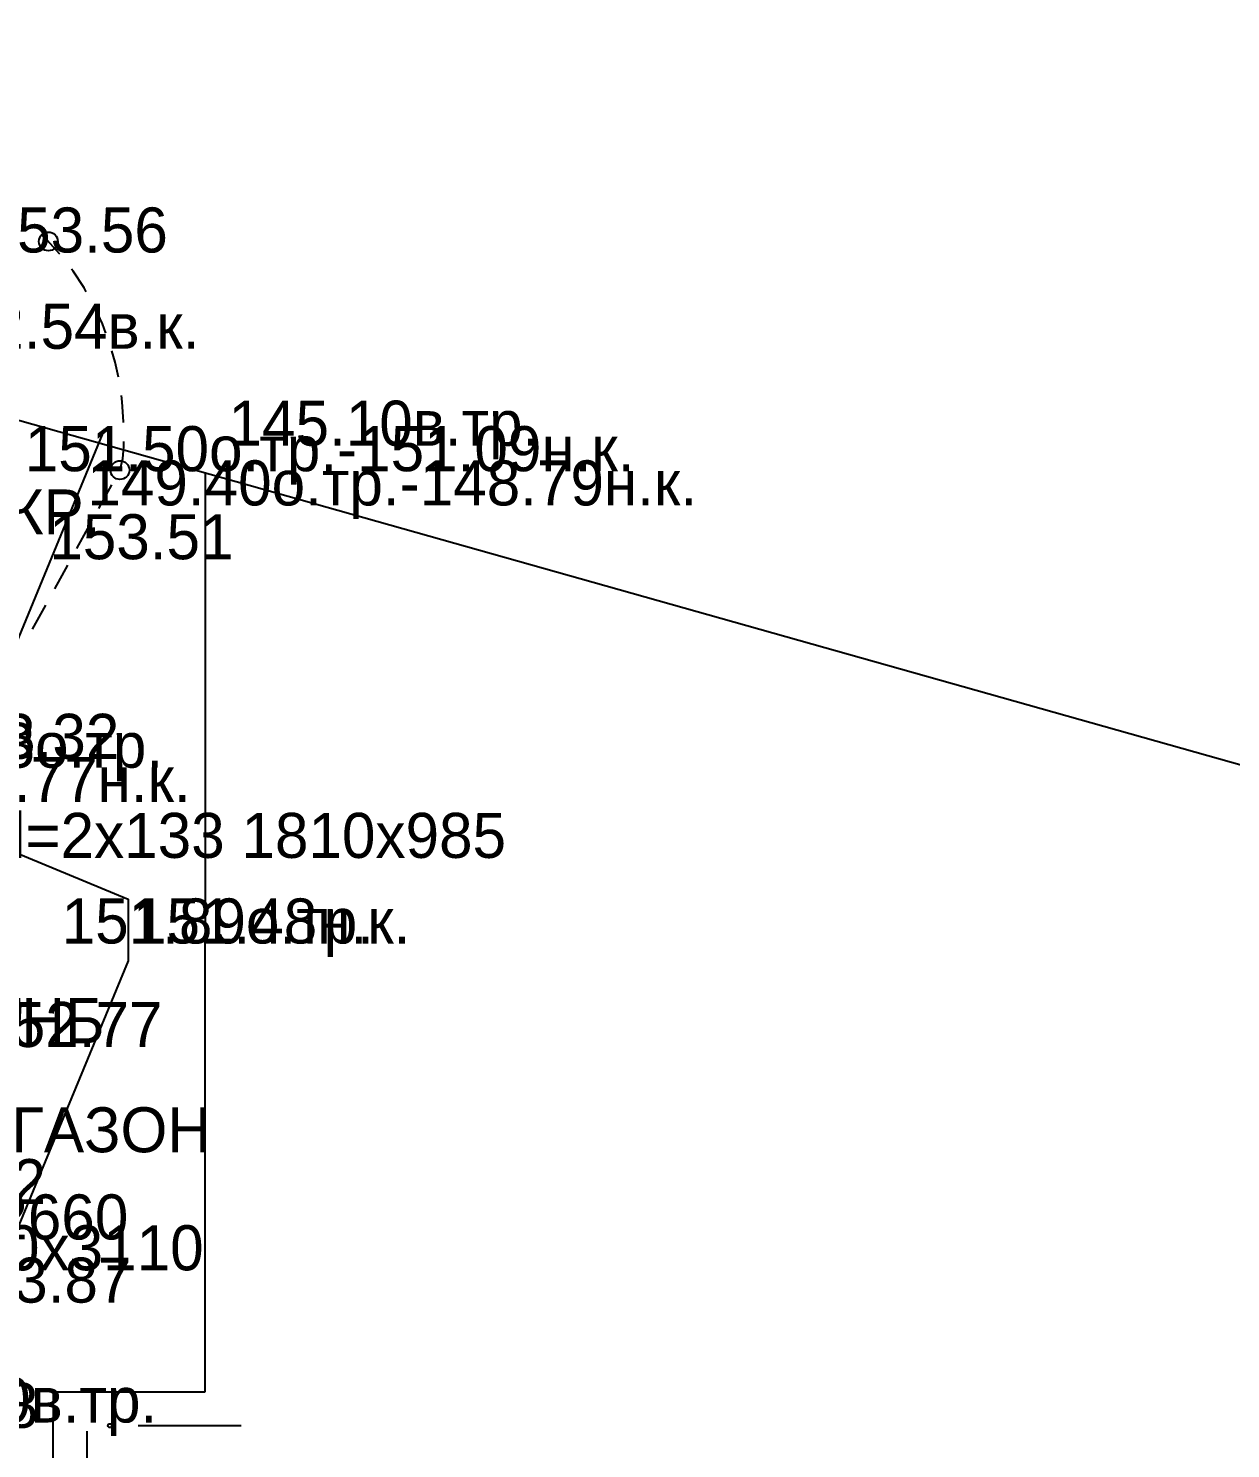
# Model space of a CAD drawing. Header units: metres. Extents: x -2743 to 126, y 13412 to 13916.
# Drawn here: x -1785.64 to -1753.61, y 13646.49 to 13684.32 of the extents above; entities that cross this region are included whole.
import ezdxf

# ---------------------------------------------------------------- set-up
doc = ezdxf.new("R2010")
doc.units = ezdxf.units.M
for name, color, linetype in [('output[1-12]_3_ДЖКХ-24_03233up$0$Кабель электрический', 7, 'Continuous'), ('output[1-12]_3_ДЖКХ-24_03233up$0$Теплосеть', 7, 'Continuous'), ('output[19-22]_3_ДЖКХ-25_01840tp$0$Горизонтали', 7, 'Continuous'), ('output[19-22]_3_ДЖКХ-25_01840tp$0$Граница площадки', 7, 'Continuous'), ('output[19-22]_3_ДЖКХ-25_01840tp$0$Леса и газоны', 7, 'Continuous'), ('output[19-22]_3_ДЖКХ-25_01840up$0$Кабели', 7, 'Continuous'), ('output[19-22]_3_ДЖКХ-25_01840up$0$Подземные коммуникации', 7, 'Continuous'), ('output[19-22]_3_ДЖКХ-25_01840up$0$Теплосеть', 7, 'Continuous'), ('output[19-22]_brd$0$Граница заказа', 7, 'Continuous')]:
    doc.layers.add(name, color=color, linetype=linetype)

msp = doc.modelspace()

# ---------------------------------------------------------------- linework, layer by layer
at = {"layer": 'output[19-22]_3_ДЖКХ-25_01840tp$0$Горизонтали'}
for centre in [(-1785.103, 13678.644), (-1783.196, 13672.553)]:
    msp.add_circle(centre, 0.25, dxfattribs=at)
at = {"layer": 'output[19-22]_3_ДЖКХ-25_01840tp$0$Граница площадки'}
for points in [[(-1784.797, 13678.301), (-1785.136, 13678.678), (-1785.291, 13678.826)], [(-1784.094, 13677.304), (-1784.151, 13677.406), (-1784.447, 13677.854), (-1784.489, 13677.907)], [(-1783.569, 13676.204), (-1783.662, 13676.45), (-1783.855, 13676.865)], [(-1783.234, 13675.031), (-1783.321, 13675.432), (-1783.409, 13675.731)], [(-1783.1, 13673.819), (-1783.1, 13673.838), (-1783.134, 13674.374), (-1783.156, 13674.538)], [(-1783.183, 13672.607), (-1783.124, 13672.863), (-1783.091, 13673.177), (-1783.095, 13673.319)], [(-1783.758, 13671.531), (-1783.411, 13672.163)], [(-1784.346, 13670.461), (-1783.999, 13671.093)], [(-1784.934, 13669.391), (-1784.587, 13670.023)], [(-1785.522, 13668.32), (-1785.174, 13668.952)]]:
    msp.add_lwpolyline(points, dxfattribs=at)
at = {"layer": 'output[19-22]_3_ДЖКХ-25_01840up$0$Подземные коммуникации'}
msp.add_lwpolyline([(-1783.611, 13673.654), (-1787.931, 13663.177), (-1782.98, 13661.126), (-1782.98, 13659.477), (-1793.131, 13634.97)], dxfattribs=at)
at = {"layer": 'output[19-22]_3_ДЖКХ-25_01840up$0$Теплосеть'}
for points in [[(-1780.925, 13648.005), (-1780.917, 13672.471)], [(-1785.025, 13637.416), (-1784.97, 13648.005), (-1780.925, 13648.005)], [(-1784.099, 13641.464), (-1784.071, 13646.955)], [(-1782.715, 13647.1), (-1779.97, 13647.1)]]:
    msp.add_lwpolyline(points, dxfattribs=at)
msp.add_circle((-1783.465, 13647.1), 0.05, dxfattribs=at)
at = {"layer": 'output[19-22]_brd$0$Граница заказа'}
msp.add_lwpolyline([(-1625.053, 13628.523), (-1822.934, 13684.319)], dxfattribs=at)

# ---------------------------------------------------------------- texts
at = {"layer": 'output[1-12]_3_ДЖКХ-24_03233up$0$Кабель электрический'}
for s, p in [('145.10в.тр.', (-1780.304, 13673.203)), ('3тр.ГНБ', (-1789.653, 13657.288)), ('142.70в.тр.', (-1790.482, 13647.183))]:
    msp.add_text(s, height=1.2, dxfattribs=at).set_placement(p)
at = {"layer": 'output[1-12]_3_ДЖКХ-24_03233up$0$Теплосеть'}
for s, p in [('151.50о.тр.-151.09н.к.', (-1785.732, 13672.524)), ('149.40о.тр.-148.79н.к.', (-1784.065, 13671.612)), ('149.38о.тр.', (-1790.367, 13664.625)), ('148.77н.к.', (-1788.7, 13663.713)), ('d=2x133 1810x985', (-1786.608, 13662.223)), ('d=2x133 2210x2660', (-1797.563, 13652.059)), ('d=2x133 2210x3110', (-1795.556, 13651.238))]:
    msp.add_text(s, height=1.2, dxfattribs=at).set_placement(p)
at = {"layer": 'output[19-22]_3_ДЖКХ-25_01840tp$0$Горизонтали'}
for s, p in [('153.56', (-1786.828, 13678.349)), ('153.51', (-1785.079, 13670.179)), ('153.32', (-1788.121, 13664.862)), ('152.77', (-1786.972, 13657.186)), ('153.72', (-1790.076, 13653)), ('153.87', (-1787.799, 13650.376)), ('153.18', (-1790.278, 13647.041))]:
    msp.add_text(s, height=1.2, dxfattribs=at).set_placement(p)
at = {"layer": 'output[19-22]_3_ДЖКХ-25_01840tp$0$Граница площадки'}
msp.add_text('СПЕЦ.ПОКР.', height=1.2, dxfattribs=at).set_placement((-1793.582, 13670.838))
at = {"layer": 'output[19-22]_3_ДЖКХ-25_01840tp$0$Леса и газоны'}
msp.add_text('ГАЗОН', height=1.2, dxfattribs=at).set_placement((-1786.09, 13654.381))
at = {"layer": 'output[19-22]_3_ДЖКХ-25_01840up$0$Кабели'}
msp.add_text('152.54в.к.', height=1.2, dxfattribs=at).set_placement((-1788.434, 13675.785))
at = {"layer": 'output[19-22]_3_ДЖКХ-25_01840up$0$Теплосеть'}
for s, p in [('151.89о.тр.', (-1784.749, 13659.943)), ('151.48н.к.', (-1782.849, 13659.943))]:
    msp.add_text(s, height=1.2, dxfattribs=at).set_placement(p)

doc.saveas('drawing.dxf')
